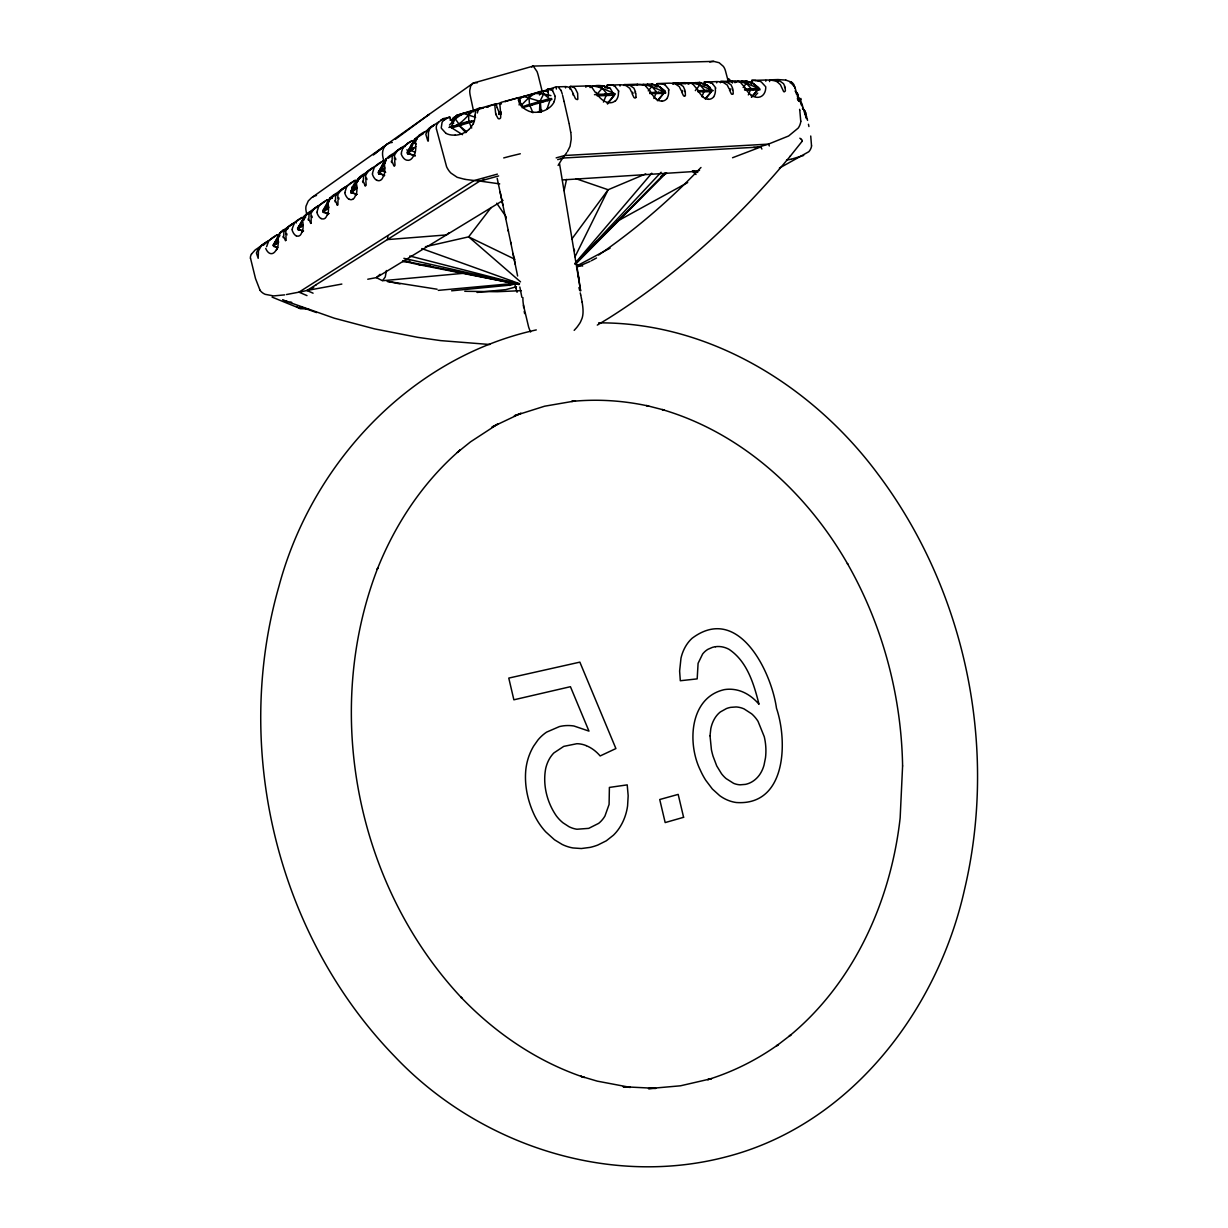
<?xml version="1.0" encoding="UTF-8"?>
<svg xmlns="http://www.w3.org/2000/svg" width="1228" height="1228" viewBox="0 0 1228 1228"><rect width="100%" height="100%" fill="white"/><g stroke="black" fill="none" stroke-linecap="round" stroke-linejoin="round"><path stroke-width="1.5" d="M785.137 87.633L785.383 90.964L784.293 91.854A1.642 1.167 62.6 0 1 783.602 91.517L780.425 84.763L777.339 81.923A19.51 15.642 -81.8 0 0 774.546 80.833L773.456 80.572A60.556 48.798 -83.1 0 0 766.41 80.004L751.812 80.434L751.613 84.087M407.312 152.825L407.635 153.945L407.45 152.057L414.972 138.841L423.583 133.468M297.698 229.053L304.529 215.959L311.958 211.354M337.639 193.441L329.948 198.215L322.857 210.602L323.532 212.505L328.889 213.549M716.676 82.875L716.676 81.954M637.301 85.146L637.301 84.302A75.814 46.081 -89.9 0 1 640.494 84.425L642.367 84.747M685.163 83.75L685.163 82.767A72.36 42.949 89.7 0 1 688.401 82.875L689.614 83.059M727.314 82.399A36.61 23.47 89 0 0 724.443 81.739L724.013 81.677A71.454 45.912 88.2 0 0 720.514 81.478L732.487 81.079A72.36 45.221 -78.2 0 1 735.679 81.263M732.487 81.248L732.395 83.059M327.784 203.894L329.549 198.752M607.215 88.6L607.108 85.254A74.739 42.458 73.8 0 1 610.239 85.346M548.517 96.183L548.087 91.425M528.869 94.878L529.437 104.303L532.906 112.776M474.791 116.368L475.789 110.888M386.39 270.528L385.27 276.929L382.507 280.721L462.634 273.383M323.148 211.692L329.948 198.215L332.358 198.291M704.227 85.469L704.243 82.184A73.91 45.068 83.9 0 1 707.389 82.23M656.98 87.173L657.026 83.75A72.928 45.497 84.3 0 1 660.48 83.811L661.785 83.98A33.586 20.983 85.7 0 1 663.826 84.44A20.815 13.186 88.7 0 1 665.33 85.039M765.873 80.327L765.796 81.232M769.68 80.204L769.572 81.555M468.528 111.886L468.774 121.342L471.69 128.019M800.748 121.188L799.827 110.735M351.423 193.256C350.64 185.643 358.729 176.617 366.051 173.608M387.879 235.991L387.526 239.583L446.424 234.932L449.003 232.783M777.738 80.035L777.524 81.677M539.491 112.04L539.967 101.356L543.636 93.973L542.976 90.995L547.872 91.348M811.524 145.779L810.726 136.016M378.976 174.238L378.47 172.104L385.838 159.179L378.47 172.104L379.176 173.578L384.625 175.358M351.131 192.965L350.763 191.936M511.477 281.857L510.986 283.346L512.414 281.488M564.112 190.616L566.538 179.457M274.09 246.613L274.611 244.94L278.725 242.1M298.327 229.897L298.987 228.101L303.285 225.123M378.715 173.915L378.362 172.841M635.966 97.365L635.874 93.328M802.114 141.358L802.13 140.268A62.167 12.08 -7.4 0 0 801.393 139.378M328.828 207.471L323.547 211.999L328.797 213.672M286.124 240.35L285.924 235.899M546.92 109.307L549.914 100.404L549.453 98.731L543.636 93.973L534.287 93.359L516.927 98.332L518.523 98.01L518.707 99.007M351.162 192.765L357.102 187.93M358.054 178.582L353.879 188.667L350.824 191.246L351.515 192.673L356.872 194.408M332.281 196.587C326.909 199.75 328.306 207.931 322.857 210.602M554.166 101.448L554.918 98.961A10.883 10.162 -56.7 0 0 555.102 96.398M378.777 173.701L384.748 167.944L378.47 172.104M304.529 215.959C303.285 220.656 298.481 226.013 298.25 229.467L303.408 231.094M287.291 228.577L280.107 233.013L273.445 245.815M275.932 241.102L280.107 233.013M407.727 153.7L415.77 146.5M352.682 189.005L354.002 185.781M499.09 113.099L499.949 113.298L498.568 114.404L499.949 114.235M448.926 127.497L451.367 126.284L456.908 115.248L463.171 113.39L475.589 117.32M495.283 104.856L495.36 104.702A75.2 11.712 74.6 0 1 496.035 103.797L477.999 108.862L478.49 110.013M575.011 256.775L608.136 189.741L645.713 173.9M603.439 102.078L606.878 93.65L602.196 88.201L597.775 85.776M473.01 124.12L470.969 127.252A19.034 18.098 -61.7 0 1 469.065 129.324L468.82 129.508M510.802 283.714L438.273 290.376M653.925 98.501L656.55 91.87L651.838 86.513L647.386 84.133M273.936 246.26L277.62 247.304L273.936 246.26L273.291 244.909L279.907 235.515M701.909 96.69L704.596 90.151L699.868 84.885L695.37 82.552M251.433 254.15L255.286 249.852L262.439 245.093M273.291 244.909L278.464 235.914M297.575 228.101L306.77 214.393L306.156 211.277A13.247 12.556 31.8 0 1 306.033 206.135L308.259 200.978L311.375 197.877L473.256 83.105L533.259 66.082L713.76 61.4L719.147 62.72L723.353 66.373A14.398 12.065 -77.8 0 1 725.579 71.301L728.189 81.125M350.824 191.246L360.495 176.878M748.343 94.909L751.091 88.477L746.348 83.304L741.819 81.017L728.879 81.908M415.11 155.849L408.172 153.561L407.45 152.057L414.972 138.841L417.136 139.209M564.281 156.232L562.885 158.044L760.777 146.961L761.913 149.048M402.861 147.744L401.387 152.472A5.557 4.973 9.6 0 0 401.587 153.346M556.161 157.875L564.773 155.495L566.691 152.64M380.112 274.289L376.351 277.62L367.755 279.232M558.111 165.442L562.393 158.412M567.428 151.566L570.053 146.347L571.158 139.593A14.061 3.408 80.4 0 0 570.744 132.286M416.937 137.582L415.171 143.492M346.618 186.84L345.037 191.921A5.434 4.851 14.1 0 0 345.191 192.504M509.605 285.433L516.543 283.361M316.21 284.574L315.519 285.449M571.88 238.923L608.136 189.741L576.224 178.781M358.284 178.52L356.227 184.154A5.526 3.193 79.9 0 0 356.304 184.814M607.553 104.012L615.366 93.927C605.972 90.273 596.424 84.087 585.894 86.574M743.155 87.541L746.348 83.304L745.887 80.879L741.819 81.017M491.139 207.532L468.635 236.851L425.41 246.705M658.008 100.635L663.581 93.451L665.683 93.067M695.34 90.626L699.868 84.885L699.576 82.414L676.996 84.149M705.732 98.793L712.363 90.427L699.868 84.885L691.164 82.69L688.202 84.256M790.095 156.386L802.191 141.235M751.935 96.997L757.569 90.012L759.994 89.859M648.246 90.903L651.838 86.513L651.73 83.995L632.113 85.239M396.414 151.566L402.139 147.56A72.897 57.348 59.3 0 0 398.317 149.785L397.872 150.092A37.086 29.088 58.3 0 0 395.063 152.318L392.177 156.616L392.116 160.837M417.643 136.983C411.948 140.499 413.544 149.309 407.45 152.057M386.421 159.747L381.708 169.387L382.415 170.876L385.699 172.319M597.299 325.098L608.827 318.113C677.733 274.489 738.489 218.691 790.433 155.971M574.827 263.513L651.776 173.209M607.154 103.474L614.215 95.247L610.255 88.37C604.053 85.576 596.225 83.918 590.085 87.556M657.318 100.635L663.581 93.451L663.458 91.762L659.467 86.697L651.73 83.995L659.467 86.697L665.284 90.995M484.062 179.257L483.97 179.349A17.484 8.918 68.1 0 1 482.19 180.577L479.672 181.053L499.704 183.878M705.087 98.777L711.334 91.701L711.227 90.058L707.098 85.07L699.576 82.414L709.953 87.188M751.321 96.981L757.569 90.012L757.461 88.401L753.194 83.504L745.887 80.879L753.194 83.504L758.827 87.648M337.9 204.907L337.992 199.872M449.494 125.041L455.296 118.84L463.171 113.39M575.18 263.913L661.109 172.242M574.167 330.363L576.239 328.06A81.278 45.989 84.6 0 0 577.467 326.571L579.662 323.44A33.371 19.111 83.9 0 0 580.568 321.843L582.011 318.451A15.503 8.918 83.8 0 0 582.916 314.138L582.947 313.769A18.236 10.484 83.8 0 0 583.008 309.916L583.008 309.579A29.349 16.808 83.8 0 0 582.686 306.018L582.655 305.741A47.631 27.108 83.7 0 0 582.149 302.303L582.118 302.149M700.973 167.484C669.966 200.026 635.674 229.467 598.665 254.994M755.097 95.815L757.707 93.067M541.794 110.013L539.844 111.61M575.257 264.02L597.576 240.688M604.145 233.827L609.395 228.347M665.238 172.856L575.41 264.081L666.175 172.994M340.785 190.248L337.93 194.408L337.777 198.537M302.932 218.86L305.373 216.45M328.398 201.131L334.615 194.96M356.58 181.498L362.951 175.174M388.34 158.197L394.127 154.022M416.307 139.086L413.636 141.727L416.231 143.968M438.78 121.695L436.738 124.857A8.627 4.451 67.4 0 0 436.416 129.201M520.795 105.823C527.994 98.44 536.452 88.692 547.98 91.578M462.526 134.681L451.843 127.942L451.367 126.284C464.875 125.701 469.173 107.097 483.602 107.788M411.257 144.827L414.788 141.45M382.292 164.966L384.625 162.756M326.725 203.633L328.981 201.499M354.677 184.185L358.115 180.93M458.765 114.849L451.996 119.914L456.908 115.248L482.896 108.079M539.783 92.284L549.469 89.015L553.367 88.876M301.459 221.209L305.618 217.264M431.673 126.591L430.982 127.236A21.782 13.354 64.9 0 0 429.846 128.572L428.465 132.21L428.311 141.051A1.735 0.906 87 0 1 427.82 140.959L425.84 134.359L427.697 129.815A22.749 13.999 64.6 0 1 428.388 129.047L429.416 128.111M311.114 223.358L311.16 218.446M451.996 119.899L457.844 115.048M419.347 135.141L421.342 133.714A76.827 54.769 47.8 0 1 424.673 131.718M271.342 238.554L273.583 236.958A67.586 59.957 72.9 0 1 277.267 234.824L278.28 236.451M385.899 145.119L373.327 154.866L387.864 143.691M444.628 119.653L443.108 120.989A21.244 12.449 63.3 0 0 442.065 122.37L441.251 127.773A10.914 10.545 -40.2 0 0 441.497 128.403L445.856 133.253M427.451 115.647L429.171 114.388L395.477 139.178M257.496 250.036L258.555 249.299M269.838 239.967L277.252 234.794M283.269 230.173L283.898 229.759A67.647 54.354 39.5 0 1 287.352 227.687L293.599 223.373A66.803 56.027 55.8 0 0 289.885 225.553L289.271 225.983A33.448 27.952 54.6 0 0 286.707 228.009L283.883 232.077L283.745 236.006M303.93 220.134L302.226 217.448L295.626 221.946A66.911 56.058 55.6 0 0 291.911 224.141L291.696 224.294A34.829 29.088 54.5 0 0 288.718 226.597L285.909 230.664L285.71 234.625M302.426 222.222A5.219 3.085 79.5 0 1 302.395 221.639L304.314 216.205A19.203 15.365 56.1 0 1 305.542 214.9A31.068 25.005 53 0 1 307.322 213.38L308.658 212.444A67.893 54.907 53.4 0 1 312.296 210.356L318.712 205.828A68.169 55.905 57.3 0 0 314.997 208.008L314.568 208.299A34.768 28.428 56.2 0 0 311.82 210.464L308.995 214.578L308.888 218.569M328.582 202.113L327.231 199.888L320.815 204.37A68.292 55.951 57.1 0 0 317.1 206.534L316.671 206.826A34.875 28.474 56 0 0 313.923 209.006L311.114 213.104L310.945 217.141M345.436 187.163L338.314 192.796M351.945 182.619L347.77 185.535A69.812 56.672 57.6 0 0 343.993 187.746L343.564 188.037A35.643 28.843 56.5 0 0 340.77 190.233M352.405 182.297L355.214 180.332L356.596 182.619M367.847 171.506L366.635 172.534A70.917 57.087 55 0 0 362.813 174.606L361.278 175.681A31.974 25.634 53.7 0 0 359.543 177.139A20.062 15.979 56.6 0 0 358.315 178.567M368.277 171.214L371.301 169.096M371.731 168.804L373.466 167.591A71.27 57.609 58 0 0 369.643 169.817L369.198 170.124A36.426 29.349 56.9 0 0 366.358 172.365L363.457 176.632L363.365 180.777M384.855 163.938L383.059 161.068L375.768 165.98A71.408 57.655 57.9 0 0 371.93 168.221L371.501 168.528A36.41 29.303 56.8 0 0 368.661 170.753L365.775 175.021L365.606 179.227M384.164 165.488A5.679 3.239 79.6 0 1 384.134 164.798L385.853 159.456A19.986 15.672 58.4 0 1 387.449 157.721A32.496 25.742 54 0 1 389.107 156.232L390.903 154.989A74.816 59.573 54.4 0 1 394.526 152.917L395.938 151.888M408.31 143.246L404.549 145.871A73.051 57.409 59.2 0 0 400.727 148.097L400.098 148.527A36.564 28.643 58.1 0 0 397.473 150.63L394.602 154.928L394.464 159.226M408.786 142.908L412.101 140.606L413.621 143.2M434.313 125.087L424.842 132.01M436.907 123.276L443.722 118.517L449.847 117.213M388.401 157.399L390.949 155.618M407.404 143.43L408.402 142.755M477.6 110.612C475.865 107.527 444.935 120.006 454.943 118.088M518.17 100.067L523.466 96.413L539.967 101.356L549.453 98.731L551.572 98.516L551.832 99.483L522.192 107.757L521.915 106.79L539.967 101.356M341.246 189.665L341.676 189.373A69.674 56.626 57.8 0 1 345.436 187.178M440.699 120.16L443.569 118.594M286.462 294.536L298.972 292.157L474.192 180.531L497.386 174.13M302.226 291.543L306.985 290.468L479.626 181.191L498.629 175.942M445.81 118.855L449.709 116.89M503.035 200.425L376.351 277.62L382.123 280.537M660.91 176.494L666.804 173.179M414.941 152.195L411.61 150.691L410.889 149.187L414.051 147.667M616.824 221.47L687.68 182.573M354.57 190.11L353.879 188.667L356.795 187.285M326.402 209.574L325.712 208.161L328.536 206.841M455.296 118.84L458.965 124.105L468.774 121.342L474.361 121.05L451.843 127.942L450.062 127.037M300.952 227.165L300.277 225.783L302.978 224.524M276.484 244.065L275.824 242.714L278.434 241.502M734.897 82.69L737.752 81.155L746.348 83.304L759.932 88.923M577.528 265.54L610.07 248.179M576.607 267.259L590.039 261.426M591.328 260.75L596.532 257.972M779.396 168.098L808.761 151.75A12.173 11.298 53.6 0 0 811.601 145.886M803.68 155.434L791.246 159.226M767.27 144.566L756.632 147.544A16.394 13.984 -78.2 0 1 753.746 147.36M699.53 170.339L696.261 171.413L693.175 170.661M732.548 157.737L760.777 146.961M564.773 155.495L768.375 144.137L788.622 135.986L798.185 128.096A13.063 11.205 -76.9 0 0 800.84 121.188M506.151 289.532L516.451 286.769M604.775 87.372L604.683 87.142M657.655 85.438L656.903 85.684A58.238 35.182 87.4 0 0 655.015 86.436M703.644 84.118L705.44 83.75M544.418 90.718L520.227 97.565M341.844 284.067L306.985 290.468L311.083 288.918A15.197 14.506 30.1 0 0 313.785 287.183M547.765 89.629L555.977 86.896L565.678 86.605M486.457 107.097L491.476 105.347M492.321 105.101L500.303 103.06A65.683 10.162 74.6 0 1 500.947 103.413L501.454 103.812A25.205 4.283 74.3 0 1 501.024 102.86M505.782 101.31L518.477 97.749L519.582 101.034M503.726 157.921L509.927 156.278A66.788 7.951 -13.1 0 1 514.824 155.081L520.304 153.776M557.696 159.625L562.931 158.182M747.069 82.813L752.135 82.184M744.536 89.137L757.461 88.401M536.283 329.918C410.505 357.455 311.774 463.37 279.017 586.032C232.307 748.435 276.622 934.661 394.572 1056.31C477.661 1144.25 607.952 1187.875 726.208 1156.837C850.037 1125.017 937.363 1010.982 964.456 889.809L964.686 888.842C997.919 747.422 965.883 591.973 879.002 475.497L878.404 474.714C813.519 386.805 710.091 322.104 598.619 322.872M711.334 91.701L697.918 91.778L697.857 90.811L711.227 90.058M649.612 92.545L665.637 92.33M594.459 94.679L614.077 93.543M757.569 90.012L744.598 90.074M663.581 93.451L649.689 93.528M614.215 95.247L597.238 95.861L597.1 94.157L602.196 88.201L602.257 85.638L610.255 88.37M308.55 308.857L300.707 308.75L272.094 297.115M301.827 291.619L300.169 291.926M790.939 159.287L786.549 160.07M284.65 294.873L273.598 295.917L265.233 294.336A11.988 11.451 27.8 0 1 259.891 290.13M600.584 86.697L603.9 86.175M450.077 120.175L452.533 119.883M477.063 292.433L505.66 289.624M451.597 290.806L509.804 285.157M455.143 135.233L456.187 135.141A22.918 21.951 -66.3 0 0 468.774 129.615M402.922 261.733L409.86 261.134M457.783 114.833L461.774 114.818M562.485 179.917L696.905 171.337L697.719 172.442M521.286 290.668L497.279 291.711L464.783 291.282M661.984 101.141L662.475 101.11A12.096 8.903 62.5 0 0 666.865 98.624M589.977 86.559L588.289 86.144A77.794 36.671 -83.2 0 0 585.741 85.991L570.038 86.451A64.439 22.319 81.8 0 1 573.399 87.188M607.108 85.208L620.002 84.778A73.91 42.182 86.4 0 1 623.241 85.008L623.624 85.07A37.899 21.582 87.1 0 1 626.28 85.776L629.78 88.339L631.576 92.146M637.301 84.21L624.1 84.655A73.787 42.228 86.3 0 1 627.354 84.87L627.554 84.916A38.36 21.904 87 0 1 630.394 85.638L633.909 88.186L635.582 91.993M657.011 83.611L669.137 83.166A72.667 44.07 87.3 0 1 672.514 83.381L672.729 83.412A37.945 22.964 88 0 1 675.676 84.118M685.163 82.675L673.097 83.028A72.559 44.116 87.2 0 1 676.474 83.243L676.689 83.274A37.868 22.979 87.9 0 1 679.652 83.98L683.29 86.497L684.978 90.243M354.999 187.163L351.776 187.27L354.094 187.393M479.595 181.053L475.006 180.654M467.101 112.853L464.414 113.283M777.984 79.574L785.797 80.096M547.703 89.23L552.001 90.319A22.718 7.322 83.6 0 1 552.677 90.78M708.418 99.314L708.924 99.314A11.866 8.611 63.4 0 0 713.668 96.828M489.819 344.5L440.668 340.616L417.597 337.316L374.647 328.904L334.308 318.206L283.96 300.446A58.115 15.381 -18.9 0 0 285.602 301.013M486.349 106.79L488.099 107.097M580.43 265.831L576.653 265.171M581.596 265.923L582.671 266.016M402.661 261.057L418.901 264.695L430.092 265.739M755.558 80.603L758.106 80.971M437.122 289.225L387.096 281.319L399.99 283.898M707.389 82.199L709.231 82.506A31.759 19.402 85.6 0 1 710.797 82.875M474.192 180.531L465.166 179.38M464.89 179.349L457.2 177.308L450.983 173.117A13.953 7.23 67.8 0 1 446.608 166.808L436.539 129.385M543.712 90.857L547.504 91.409M291.711 302.318L289.931 301.996M785.828 80.112L791.569 82.184M776.71 80.342L777.815 80.572A21.229 17.054 -81.7 0 1 780.379 81.401L783.541 83.673L784.892 86.559M712.363 90.427L713.253 90.611M531.617 111.963L531.202 111.871A18.942 18.174 -54 0 1 528.639 111.088L525.492 109.445A14.414 13.876 -33.9 0 1 521.516 105.209M418.901 264.695L519.26 284.497L403.367 260.812M477.139 82.875L476.617 82.767A18.927 9.394 67.6 0 0 473.256 83.105L470.708 85.853L469.741 90.611A15.15 7.537 67.5 0 0 470.37 96.122L473.716 111.84M543.636 93.973L550.927 95.615M403.889 258.325L519.26 284.343M287.613 301.52L285.756 301.06M643.027 84.287L651.838 86.513L663.458 91.762M409.799 256.007L519.275 284.175M298.25 229.467L303.5 230.971M351.515 192.673L356.98 194.27M515.867 282.993L519.459 284.036M379.176 173.578L384.41 175.113M408.172 153.561L415.279 155.649M300.046 306.693L316.609 312.587M421.772 248.578L519.505 283.683M504.938 101.556L505.23 101.678A60.018 9.133 74.4 0 1 505.383 101.755M310.745 223.45L309.18 219.812M285.51 240.78L284.021 237.234M727.314 82.414L731.059 84.855L732.778 88.539M300 308.489L299.939 308.474A11.328 8.688 89.3 0 1 297.038 306.463M675.676 84.133L679.284 86.635L681.11 90.381M298.972 292.157L306.985 295.595M307.092 290.575L313.079 293.185M283.822 300.399L282.67 299.632M263.391 245.247L267.857 241.348A58.284 54.139 40.2 0 0 260.981 245.769L260.121 246.598A18.957 17.53 38.5 0 0 258.617 248.148L256.406 252.968L258.187 258.325L258.463 250.834L261.18 246.107A19.878 18.374 39.1 0 1 262.101 245.216L263.483 244.065A60.402 56.104 40.2 0 1 269.346 240.258M514.962 259.308L468.635 236.851L520.519 281.857M573.399 87.249L573.952 87.541A20.815 7.215 82.3 0 1 575.41 88.815L577.636 93.236L577.835 99.192A1.781 1.335 58.7 0 1 577.221 99.606L575.502 98.777L573.875 95.231M791.461 83.366L794.608 86.958M665.3 85.192L668.815 89.414A5.664 4.513 -62.6 0 1 668.953 89.997M615.428 87.05L618.498 90.795M712.547 83.811L715.571 87.664A5.71 4.482 -62.7 0 1 715.724 88.339M696.015 174.499L692.239 171.122M645.621 86.067L648.998 89.997M799.858 138.196L801.316 139.317M795.069 91.041L797.218 93.036A13.431 0.86 72.4 0 1 798.215 96.598M693.191 84.486L696.476 88.447A5.603 1.811 70.2 0 1 696.783 88.969M798.799 100.496L801.255 102.768M558.894 87.879L560.751 90.058M740.975 83.043L743.876 86.39A5.541 1.857 68.6 0 1 744.429 87.265M802.498 108.678L802.805 108.908A7.491 6.938 53 0 1 805.614 112.531M797.479 96.567L800.088 99.836M592.08 87.679L595.457 92.607M458.965 124.105L459.425 125.778L466.655 131.795M802.559 108.079L805.046 111.487M728.526 78.592L731.673 81.877M659.467 86.697L663.35 90.304M453.654 123.46L450.599 118.932M552.677 90.857L555.071 96.014M707.098 85.07L710.766 88.631M753.194 83.504L755.512 85.837M797.954 96.214L800.518 100.88M459.425 125.778L465.811 132.685M337.117 204.815L335.797 201.377M365.008 185.612L363.672 182.097M496.711 203.219L506.32 217.126M259.968 290.084L255.501 278.556L250.543 258.341M287.966 228.7L287.398 227.763M794.163 85.684L794.93 87.311M293.999 224.049L292.279 228.531A5.25 4.697 13.5 0 0 292.417 229.145M302.211 217.417L302.226 217.448A69.259 57.025 61 0 0 298.726 219.382L297.007 220.595A25.389 20.83 60.5 0 0 293.86 223.68M383.029 161.022L383.059 161.068A71.715 58.069 61.6 0 0 379.145 163.17L377.687 164.214A27.538 22.211 61.4 0 0 374.218 167.591L372.591 172.795A5.511 4.943 15 0 0 372.729 173.378M355.214 180.332L355.245 180.378A70.18 56.933 60 0 0 351.469 182.512L350.011 183.555A26.816 21.659 60.5 0 0 346.618 186.825M768.375 144.137L769.357 145.978M412.147 140.683L412.178 140.729A74.156 58.929 75.9 0 0 408.402 142.786M277.083 242.238L277.467 243.021M275.026 243.666L275.41 244.449M273.752 244.771L274.12 245.554M273.307 245.508L273.737 246.398M301.581 225.277L301.965 226.09M299.432 226.766L299.816 227.564M298.082 227.932L298.465 228.73M297.575 228.715L297.99 229.667M327.078 207.639L327.477 208.453M324.837 209.19L325.22 210.003M323.394 210.418L323.793 211.231M322.826 211.262L323.225 212.244M355.291 188.114L355.69 188.958M352.943 189.741L353.342 190.57M351.408 191.031L351.807 191.875M383.182 168.804L383.581 169.664M380.726 170.508L381.125 171.367M379.099 171.874L379.498 172.734M409.86 150.338L410.275 151.228M408.126 151.781L408.54 152.656M444.275 119.715L443.891 118.886M412.424 148.573L412.838 149.448M778.168 80.449L777.784 79.574L770.232 79.835A62.674 50.578 -83.3 0 1 776.71 80.296M519.337 97.457L501.009 102.385A75.215 11.559 74.5 0 0 500.349 103.29L500.318 103.367A39.327 6.033 74.4 0 0 499.903 104.718L500.533 111.994M520.687 103.536L520.027 101.264M452.84 118.748L453.147 119.638M457.906 115.232L458.197 116.077M729.432 89.951L731.289 93.788A1.689 1.213 61.9 0 0 732.103 94.326M681.525 91.701L683.413 95.6A1.719 1.243 61.1 0 0 684.257 96.122M632.006 93.512L633.924 97.457A1.735 1.274 60.1 0 0 635.981 97.38M497.248 107.726L496.143 104.165M496.035 114.757L498.107 118.517A1.735 1.658 -59.3 0 0 500.625 117.827L500.778 113.406M798.522 99.56L795.069 87.771M729.018 88.662L727.191 84.993L723.476 82.537A37.178 23.777 89.1 0 0 720.406 81.846M800.871 102.108L801.792 105.792M804.969 114.189L806.566 118.579L805.215 112.04M801.638 105.439L800.978 102.538M805.491 112.577L805.967 114.25M573.522 94.08L570.606 88.493A22.718 7.798 82.2 0 0 569.285 87.556L568.748 87.265A66.88 23.04 81.9 0 0 565.678 86.635M804.908 113.974L802.145 104.549A5.833 5.434 77 0 0 801.331 102.707M794.623 87.019L794.992 88.339M461.36 123.798L461.636 124.765M456.893 125.072L457.169 126.039M453.086 126.162L453.347 127.129M800.441 101.095L800.702 102.016M471.475 120.943L471.752 121.91M466.287 122.401L466.563 123.368M806.136 114.849L806.382 115.754M499.903 113.176L500.18 114.127M499.535 112.899L499.996 114.542M499.105 113.36L499.366 114.311M515.53 286.692L517.065 292.279M537.465 102.415L537.726 103.398M532.169 103.904L532.43 104.871M526.935 105.378L527.196 106.345M547.366 99.668L547.627 100.65M542.607 100.988L542.868 101.955M514.732 283.775L515.929 288.196M765.29 86.298L761.314 81.984A20.492 15.289 -87.7 0 0 759.595 81.248A30.807 22.733 87.3 0 0 758.121 80.864M495.636 113.375L494.884 106.115A38.544 6.002 74.4 0 1 495.283 104.871M806.566 116.414L806.796 117.32M578.956 287.567L579.708 290.606M542.024 90.749L538.585 76.827A15.273 3.546 80.5 0 0 537.02 71.546L533.259 66.082A18.881 4.375 80.5 0 0 531.877 67.095M392.423 162.173L393.804 165.765A1.719 0.875 86.4 0 0 394.157 166.041M562.255 94.049L562.224 93.911A8.719 2.103 80.6 0 0 560.751 90.105M807.164 118.717L807.563 120.375M562.593 95.339L564.066 101.402M796.112 92.607L796.511 94.264M520.242 102.446L519.306 97.641M564.082 101.463L568.994 123.122M519.106 100.174L519.659 102.707M580.245 292.878L580.706 294.95M519.352 102.246L518.861 99.836M384.057 162.326L382.967 157.414A15.181 12.034 56.5 0 1 392.3 142.448M808.454 124.274L808.93 126.53M797.386 98.163L797.862 100.42M580.752 295.134L581.443 298.435M798.998 98.532L799.428 100.942M569.147 123.89L570.713 132.271M497.186 178.336L505.752 218.615M500.103 191.952L502.881 205.03M505.583 217.816L508.438 231.386M335.505 200.103L335.597 196.05L338.452 191.875A35.551 28.797 56.7 0 1 341.246 189.68M508.177 230.204L511.001 243.697M510.664 242.116L517.617 276.008M513.028 253.505L515.238 264.281M581.489 298.665L582.118 302.073M519.828 286.984L521.869 297.268M524.632 313.585L524.448 312.649A41.138 23.271 83.8 0 1 524.218 311.39M733.07 89.859L733.208 93.742A1.689 1.213 61.9 0 1 732.655 94.31M685.27 91.563L685.393 95.523A1.704 1.228 61.5 0 1 684.564 96.183M799.597 109.369L799.766 110.305M559.554 163.8L580.614 290.929L578.311 275.379M574.228 249.207L574.535 251.187M394.695 160.622L395.002 164.951A1.719 0.875 86.4 0 1 394.71 165.78M365.837 180.577L366.144 184.814A1.658 0.829 85.9 0 1 365.898 185.597M576.561 263.959L578.726 278.081M556.13 87.28L556.376 89.045M266.614 246.705L268.61 241.148A25.312 22.503 61 0 1 271.373 238.616M569.838 86.82L570.053 89.214M565.463 86.973L565.571 87.94M540.427 103.029L541.21 112.362M612.619 93.881L612.695 94.863M608.981 93.942L609.057 94.924M604.652 94.095L604.729 95.078M599.74 94.341L599.817 95.339M654.401 92.3L654.463 93.282M664.67 92.146L664.747 93.113M662.061 92.1L662.138 93.067M658.592 92.146L658.653 93.128M709.891 90.381L709.968 91.332M706.56 90.427L706.622 91.379M702.508 90.58L702.569 91.532M756.202 88.708L756.248 89.659M752.994 88.754L753.056 89.705M749.065 88.892L749.126 89.844M758.536 88.769L758.597 89.705M585.756 85.914L585.802 87.081M704.243 82.092L716.676 81.601A71.546 45.866 88.3 0 1 720.191 81.8L720.406 81.831A23.992 14.828 89.6 0 1 720.437 82.736M620.017 85.162L620.033 86.098M791.538 82.23A8.089 6.907 -76 0 1 794.378 85.622M561.733 158.596A17.499 4.175 80.2 0 1 560.904 158.32M250.405 258.341A7.383 7.03 27.6 0 1 251.464 254.181M276.407 249.484A13.416 7.015 89.3 0 1 265.724 248.424M276.868 248.854A13.278 6.079 84.1 0 1 276.561 249.76M278.019 239.337A12.848 5.787 84.7 0 1 277.144 249.376M277.681 239.414A5.081 2.886 81.6 0 1 277.651 238.524L279.293 233.811A18.42 14.675 56.4 0 1 280.736 232.261M280.659 232.169A32.818 26.417 48 0 1 283.131 230.02M296.163 235.868A13.385 7.291 -89.7 0 1 291.972 229.59M299.218 235.822A11.006 5.311 85.1 0 1 296.209 235.622M301.95 231.693A10.96 5.234 83.2 0 1 299.862 235.53M302.794 222.068A13.232 6.048 85 0 1 302.318 232.261M327.247 199.903A68.615 56.334 58.9 0 0 323.517 202.052L322.043 203.111A26.279 21.49 59.6 0 0 318.712 206.289L317.146 211.308A5.311 4.758 13 0 0 317.284 211.876M321.183 218.661A13.631 7.506 -89.3 0 1 316.839 212.321M324.392 218.584A11.42 5.603 85.5 0 1 321.229 218.446M327.262 214.286A11.359 5.526 83.6 0 1 324.76 218.507M328.244 204.416A13.677 6.37 85.4 0 1 327.646 214.885M327.861 204.569A5.419 3.239 79.9 0 1 327.83 203.909M329.611 198.813A19.08 15.396 57.3 0 1 331.115 197.063A31.13 25.297 53 0 1 332.773 195.605L334.507 194.392A71.562 58.453 54.8 0 1 338.068 192.366M349.243 199.397A13.968 7.813 -88.8 0 1 344.73 192.95M352.605 199.274A11.804 5.91 85.9 0 1 349.289 199.182M355.644 194.838A11.804 5.864 84 0 1 352.989 199.197M356.688 184.66A13.984 6.662 85.8 0 1 356.028 195.39M376.889 180.424A14.245 8.105 -88.3 0 1 372.284 173.823M380.342 180.286A11.758 6.002 86.3 0 1 376.935 180.194M383.474 175.727A11.804 5.971 84.4 0 1 381.079 179.948M384.548 165.32A14.322 6.954 86.2 0 1 383.873 176.295M403.045 147.959A30.807 24.545 72.2 0 1 407.512 143.63M401.157 153.838A14.429 8.166 -88.1 0 0 406.314 160.054A14.905 7.736 86.8 0 0 407.067 160.193A15.35 7.936 86.2 0 0 414.112 154.467M415.586 143.768A13.938 6.954 86.6 0 1 414.465 155.004M417.029 137.674A21.275 14.859 60.2 0 1 418.18 136.277A32.419 22.948 55.8 0 1 419.347 135.157M429.386 128.05A68.753 42.381 65.8 0 1 434.328 125.133M444.689 119.761A50.563 29.457 67.7 0 1 445.841 118.932M455.127 135.034A17.284 16.563 -55.7 0 1 445.841 133.284M474.775 118.379A14.444 13.508 -58.9 0 1 473.118 124.181M475.036 115.325A6.524 0.86 -83.5 0 1 474.975 117.734M477.37 113.007A59.174 18.62 60 0 1 478.275 110.075M450.354 119.162A23.516 8.765 68.7 0 1 449.586 117.366M519.137 105.04A52.881 2.502 -86.8 0 1 519.551 102.2M521.378 104.871A16.21 0.982 73.9 0 1 521.086 103.612M521.793 105.255A6.508 2.18 53.1 0 1 520.994 103.705M538.033 112.147A22.258 21.352 -58.3 0 1 531.693 111.948M538.033 112.193A23.562 22.611 -62.4 0 0 540.09 111.871A23.301 22.365 -63.3 0 0 546.138 109.737L547.98 108.617A16.486 15.795 -60.5 0 0 554.35 101.54M539.476 95.016A58.038 13.001 -88.3 0 1 539.89 94.356M547.32 89.214A23.946 1.151 79.6 0 1 547.565 90.58M541.195 92.545A21.106 8.427 79.3 0 1 541.011 91.793M589.993 86.374A28.935 13.401 -88.3 0 1 592.157 87.173M614.936 101.08A15.427 10.392 57.9 0 1 596.133 92.346M615.059 101.249A15.335 11.436 59.6 0 0 615.796 100.604A14.751 11.037 58.6 0 0 618.421 91.732M618.528 90.765A5.787 4.574 -60.2 0 1 618.728 91.762M613.555 85.853A21.337 13.124 88.3 0 1 615.504 86.543M610.439 85.054A37.208 21.966 81.3 0 1 613.524 85.361M642.367 84.701A27.722 16.808 -88.2 0 1 645.667 85.837M649.044 89.905A5.833 1.996 70 0 1 649.397 90.642M655.967 98.67A14.675 9.517 58.9 0 1 649.934 90.565M661.861 101.095A12.065 8.719 60.7 0 1 655.905 98.9M668.539 89.966A14.444 10.684 59.6 0 1 666.85 98.608M689.722 83.059A28.06 16.624 -88.4 0 1 693.237 84.225M703.137 96.874A14.183 9.056 59.7 0 1 697.335 88.892M708.326 99.238A11.85 8.458 61.6 0 1 703.061 97.119M715.295 88.293A14.414 10.53 60.4 0 1 713.637 96.797M710.797 82.813A19.955 12.449 89.7 0 1 712.593 83.565M735.879 81.524A31.283 19.494 -78.3 0 1 741.129 82.491M751.198 95.016A13.953 8.888 60 0 1 744.813 87.188M752.058 95.953A14.521 10.223 62.3 0 1 751.122 95.4M765.75 86.712A14.613 10.361 62.9 0 1 752.089 95.784M751.797 80.357A72.928 52.65 76.3 0 1 755.542 80.48M790.126 82.736A20.446 16.747 -82.2 0 1 790.586 82.921M799.09 100.942A21.444 0.814 76.3 0 1 798.353 98.839M799.228 101.433A21.766 0.875 76.5 0 1 799.182 101.371M799.106 99.806A20.615 0.814 76.3 0 1 799.259 101.387M797.11 93.098A5.787 4.758 20.9 0 1 797.893 94.602M804.954 111.349A9.839 0.875 71.8 0 1 805.107 111.871M800.825 98.409A31.022 6.923 76.4 0 1 801.255 99.898M799.075 100.051A31.682 6.524 70.5 0 1 799.382 101.11M730.476 89.936A32.649 16.578 64.7 0 1 730.077 88.708M732.164 88.6A32.696 26.955 52.6 0 1 732.471 89.89M682.553 91.686A33.11 17.315 64.2 0 1 682.154 90.427M684.38 90.289A33.463 27.799 51.3 0 1 684.687 91.593M673.021 83.397A24.391 14.229 88.5 0 1 673.021 84.318M633.019 93.481A33.555 18.067 63.6 0 1 632.604 92.192M634.999 92.054A34.23 28.643 49.9 0 1 635.306 93.359M624.024 85.024A24.775 13.569 87.5 0 1 624.024 85.499M605.696 87.94A25.036 13.784 87.5 0 1 605.634 87.48M496.158 114.726A34.169 32.818 20.4 0 1 495.744 113.36M501.009 111.84A34.538 30.577 -70 0 1 501.27 113.268M500.241 103.382A25.466 4.436 74.2 0 1 500.487 104.319M501.208 113.467A17.207 2.379 71.3 0 1 501.193 113.836M501.055 113.575A17.299 2.609 65 0 1 499.504 111.748M500.042 113.621A10.638 2.042 74.6 0 1 497.248 107.696M391.655 162.633A34.046 23.7 -84.8 0 1 391.318 161.267M395.493 158.136A33.171 11.129 85.1 0 1 395.769 159.686M404.918 146.654A24.406 19.203 57.4 0 1 404.687 146.255M409.277 151.873A10.561 8.12 57.2 0 1 406.867 149.785M362.92 182.558A33.141 22.856 -85.6 0 1 362.582 181.207M365.345 185.873A1.658 0.829 85.9 0 1 364.992 185.643M366.635 178.137A32.588 10.515 84.8 0 1 366.911 179.641M335.106 201.806A30.7 20.661 -86.6 0 1 334.799 200.502M337.47 205.076A1.781 0.875 85.5 0 1 337.101 204.846M338.682 197.601A30.147 9.686 84.7 0 1 338.943 199.074M308.428 220.272A31.636 21.413 -86.9 0 1 308.121 218.983M311.927 216.051A31.053 9.348 84.2 0 1 312.188 217.525M283.284 237.679A30.715 20.569 -87.5 0 1 282.993 236.405M286.692 233.55A30.424 8.842 84 0 1 286.938 234.978M296.209 223.02A22.35 18.712 53.6 0 1 295.764 222.299M784.492 86.589A27.476 22.15 54.6 0 1 784.738 87.648M573.246 95.247A29.441 18.42 60.9 0 1 572.893 94.065M431.627 126.515A66.604 40.954 65.6 0 1 436.938 123.322M709.769 61.999A17.791 14.92 -77.9 0 1 713.76 61.4M312.587 197.079A16.547 15.703 31.9 0 1 316.502 195.467M586.278 745.672A40.263 33.524 80.3 0 1 600.154 755.957L615.903 748.558L579.862 662.138L508.776 678.086L513.872 699.806L570.437 686.698L588.964 731.105L573.921 725.994A52.697 43.962 80.1 0 0 559.415 726.577L546.598 732.134A50.302 41.982 80 0 0 537.941 739.993L533.643 746.117A60.172 50.118 80.3 0 0 530.035 753.286L529.038 755.819A54.723 45.636 80.2 0 0 525.876 769.219C524.187 785.245 527.81 801.623 534.825 816.037A64.762 53.863 80.4 0 0 545.739 831.863L554.488 839.768L562.163 844.45A53.28 44.377 80.8 0 0 572.908 847.949L581.351 848.533L590.1 847.381A80.91 67.417 79.7 0 0 597.821 845.033L606.31 840.796L613.447 835.178A51.499 42.765 80.8 0 0 621.69 824.111A53.725 44.653 80.7 0 0 623.747 819.828A51.146 42.473 80.8 0 0 627.585 805.906L628.168 795.744L627.216 784.876L609.395 787.424L609.088 804.432L604.943 816.037A31.698 26.341 80.9 0 1 598.665 823.359L588.719 828.363L576.945 829.238A34.645 28.843 80.8 0 1 569.024 826.72L562.992 822.806A39.618 32.956 80.6 0 1 556.315 815.837C546.936 802.252 542.561 784.631 545.739 768.314A34.952 29.119 80.1 0 1 548.885 759.825A33.033 27.538 80.1 0 1 553.859 752.948L563.759 746.378L576.884 743.707A34.522 28.72 80.1 0 1 586.278 745.642M715.525 646.696A31.913 25.235 77 0 1 728.941 649.274C747.284 661.431 753.9 684.119 759.027 704.304C752.611 696.706 743.8 690.704 733.745 689.491A49.949 39.465 79 0 0 724.29 689.645C689.568 697.504 687.112 743.354 700.328 770.156A64.654 50.87 79.1 0 0 705.732 780.24L712.363 789.005L719.715 795.667A48.383 38.191 79.5 0 0 727.759 800.195A49.857 39.342 79.5 0 0 736.247 802.513C786.135 806.075 787.931 741.942 776.48 708.203C771.23 670.902 737.997 603.746 692.055 638.314A43.379 34.369 76.8 0 0 685.239 647.002A43.241 34.246 76.8 0 0 681.003 658.07L679.621 671.041L680.312 680.742L697.182 678.884L698.087 663.32L702.631 654.002A27.154 21.475 76.8 0 1 708.003 649.274L712.394 647.386A35.198 27.83 77.1 0 1 715.54 646.726M523.696 307.645A21.843 12.28 83.7 0 1 523.573 306.094L523.374 304.406A52.451 41.322 63.9 0 1 523.159 302.84L523.143 302.656A32.342 25.604 63.5 0 1 522.898 299.432L522.898 299.218A15.626 12.403 63.1 0 1 522.944 297.606M523.542 305.02A11.205 6.278 83.7 0 0 523.573 305.803L528.608 326.97A38.114 30.178 64.1 0 0 529.775 330.132L529.897 330.424A20.323 16.179 63.9 0 0 530.619 332.005M902.595 765.95L900.155 817.894C890.899 900.569 854.32 982.615 789.205 1036.171L791.016 1034.774L776.449 1045.964L778.306 1044.537C756.816 1059.887 732.947 1071.875 707.696 1079.658L711.472 1078.66L680.512 1085.798L648.476 1088.622L655.813 1088.361L623.072 1086.719L630.348 1087.409L597.222 1081.131L580.767 1076.265L584.374 1077.478C537.204 1061.698 495.084 1032.886 460.822 997.059L462.035 998.349C356.32 885.971 322.043 711.595 377.886 567.689L377.257 569.316C395.309 523.926 423.061 482.005 460.178 449.985L457.353 452.441L470.57 441.819L498.384 423.675L492.014 427.052L521.056 413.268L514.302 415.801L544.618 406.207L575.456 400.896L571.649 401.433C597.391 398.87 623.486 400.543 648.737 406.115L646.511 405.532L664.317 410.106L662.138 409.553C741.942 432.901 807.011 492.919 847.75 564.159L847.397 563.545C882.487 624.929 901.367 695.294 902.595 765.95M710.03 735.772L711.411 749.709A66.512 52.021 79 0 0 713.069 756.264L716.738 765.934L721.511 773.717A33.985 26.801 79.4 0 0 726.101 778.583L733.623 783.341A29.104 22.948 79.5 0 0 740.1 784.815L745.396 784.385A33.816 26.678 79.4 0 0 759.272 775.206A33.187 26.187 79.4 0 0 764.016 765.197L765.489 757.799A48.752 38.605 79.2 0 0 764.276 736.739L758.014 721.296A33.386 26.325 79 0 0 751.674 713.836L744.076 708.909A32.404 25.558 79 0 0 736.14 706.96L730.675 707.359A42.274 33.34 79.3 0 0 726.485 708.541L720.375 711.933A30.117 23.777 78.9 0 0 714.773 718.334L714.036 719.639A33.064 26.095 79 0 0 712.117 723.983A32.174 25.404 79 0 0 710.797 728.772L710.03 735.772M683.597 817.311L665.177 822.576L659.728 799.52L678.178 794.393L683.597 817.311"/></g></svg>
